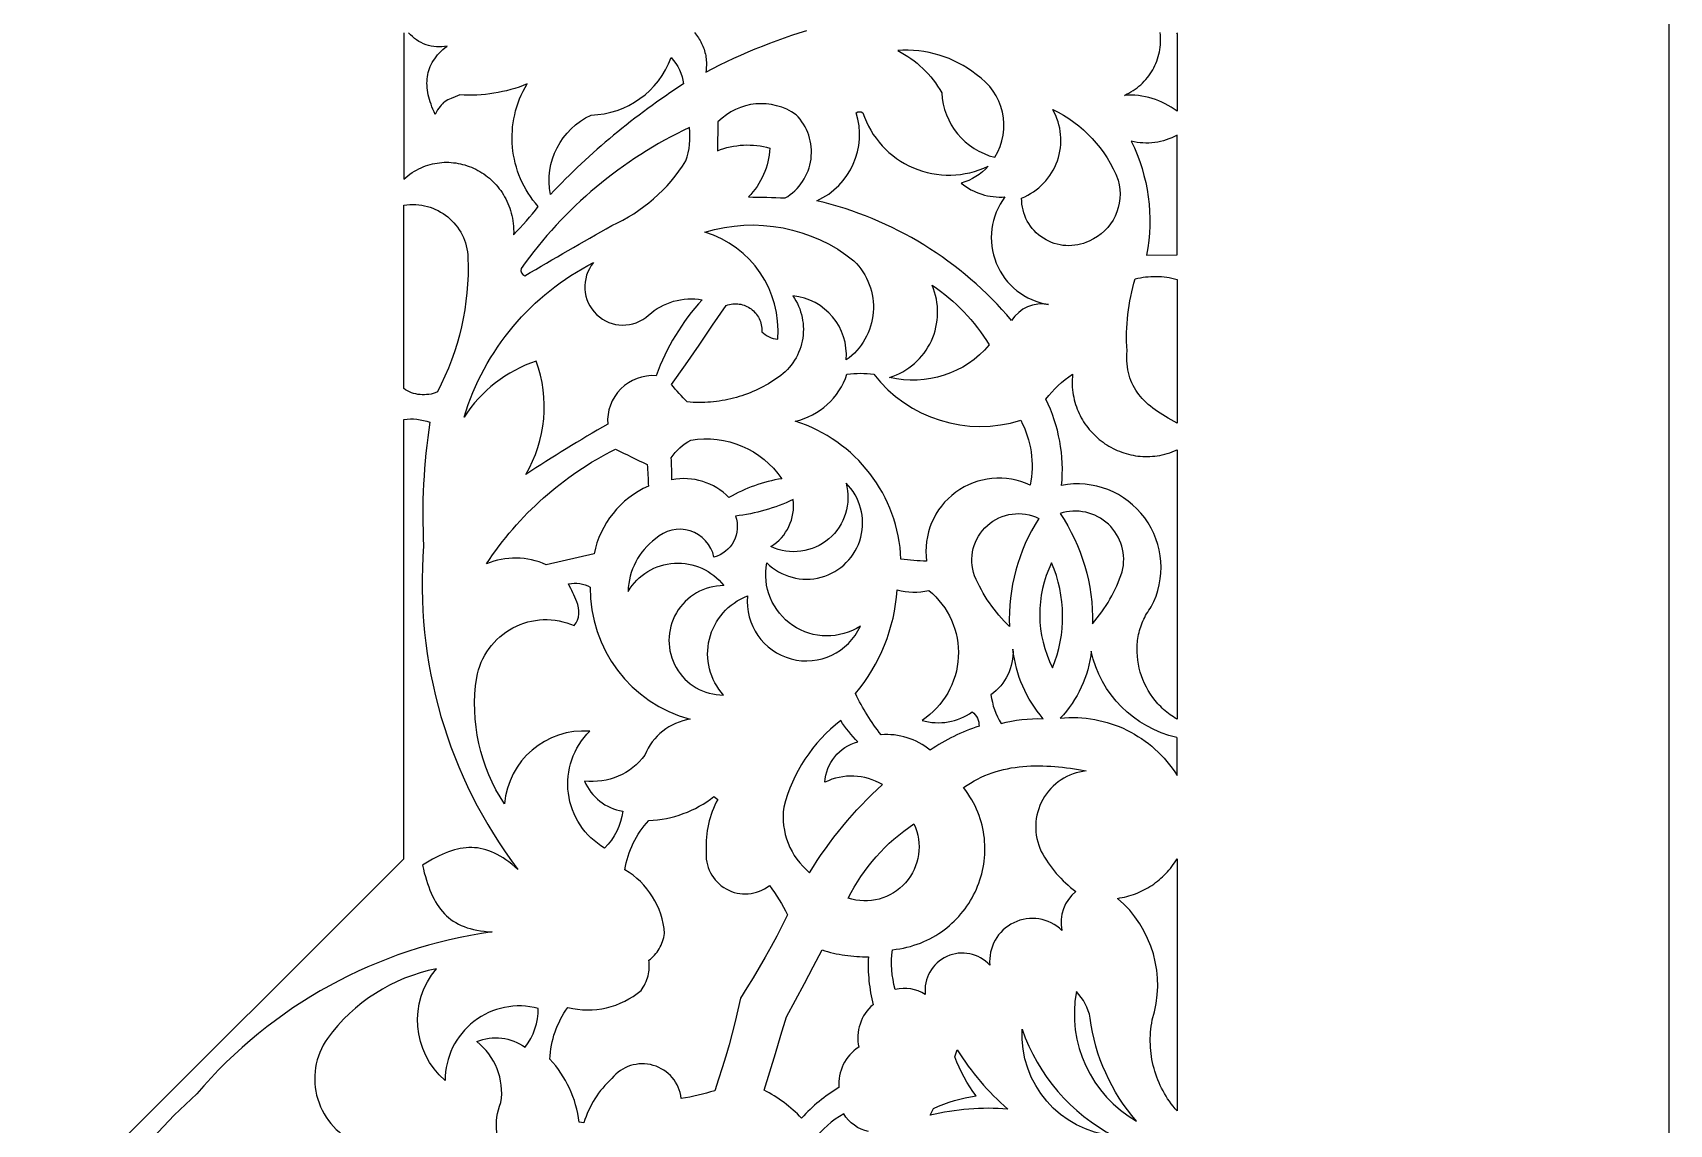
# Model space of a CAD drawing. Extents: x 3927 to 5087, y -513 to 1114.
# Drawn here: x 4854.6 to 5087.4, y -136 to 19.2 of the extents above; entities that cross this region are included whole.
import ezdxf

# ---------------------------------------------------------------- set-up
doc = ezdxf.new("R2010")
doc.units = 0
doc.layers.add('LAYER_1', color=18, linetype='CONTINUOUS')

msp = doc.modelspace()

# ---------------------------------------------------------------- linework, layer by layer
at = {"layer": 'LAYER_1'}
for points in [[(4747.65, -512.56), (5087.41, -172.81), (5087.41, 307.68), (4747.65, 647.44), (4267.16, 647.44), (3927.41, 307.68), (3927.41, -172.81), (4267.16, -512.56)], [(4961.84, -120.73), (4963.12, -118.36), (4964.39, -115.98), (4965.65, -113.59), (4966.9, -111.2), (4967.3, -111.32), (4967.7, -111.44), (4968.11, -111.55), (4968.52, -111.65), (4968.93, -111.74), (4969.34, -111.82), (4969.75, -111.89), (4970.16, -111.96), (4970.58, -112.02), (4970.99, -112.06), (4971.41, -112.1), (4971.83, -112.14), (4972.25, -112.16), (4972.66, -112.17), (4973.08, -112.18), (4973.5, -112.17), (4973.48, -112.6), (4973.47, -113.03), (4973.47, -113.46), (4973.47, -113.89), (4973.48, -114.32), (4973.51, -114.75), (4973.54, -115.18), (4973.57, -115.61), (4973.62, -116.03), (4973.68, -116.46), (4973.74, -116.88), (4973.81, -117.31), (4973.89, -117.73), (4973.98, -118.15), (4974.08, -118.57), (4974.18, -118.99), (4974.02, -119.13), (4973.86, -119.27), (4973.56, -119.58), (4973.29, -119.9), (4973.04, -120.24), (4972.82, -120.6), (4972.62, -120.97), (4972.45, -121.35), (4972.3, -121.74), (4972.18, -122.14), (4972.09, -122.54), (4972.02, -122.95), (4971.98, -123.37), (4971.97, -123.79), (4971.99, -124.21), (4972.03, -124.63), (4972.11, -125.05), (4971.76, -125.29), (4971.43, -125.55), (4971.12, -125.84), (4970.84, -126.14), (4970.57, -126.46), (4970.33, -126.8), (4970.11, -127.15), (4969.91, -127.52), (4969.74, -127.9), (4969.6, -128.29), (4969.48, -128.69), (4969.38, -129.1), (4969.32, -129.51), (4969.28, -129.93), (4969.28, -130.15), (4969.28, -130.36), (4969.29, -130.57), (4969.3, -130.79), (4968.93, -131.01), (4968.57, -131.24), (4968.21, -131.47), (4967.85, -131.71), (4967.5, -131.96), (4967.16, -132.22), (4966.82, -132.48), (4966.48, -132.75), (4966.15, -133.02), (4965.83, -133.3), (4965.51, -133.59), (4965.2, -133.89), (4964.89, -134.19), (4964.59, -134.49), (4964.29, -134.81), (4964, -135.13), (4963.71, -134.83), (4963.41, -134.53), (4963.1, -134.25), (4962.79, -133.97), (4962.48, -133.69), (4962.15, -133.43), (4961.83, -133.17), (4961.49, -132.91), (4961.15, -132.67), (4960.81, -132.43), (4960.46, -132.2), (4960.11, -131.97), (4959.75, -131.75), (4959.39, -131.54), (4959.02, -131.34), (4958.65, -131.14), (4959.46, -128.54), (4960.27, -125.94), (4961.06, -123.33)], [(4988.81, -131.96), (4988.35, -131.32), (4987.91, -130.66), (4987.49, -129.99), (4987.1, -129.3), (4986.73, -128.6), (4986.39, -127.88), (4986.07, -127.15), (4985.78, -126.4), (4986.13, -125.4), (4986.51, -125.99), (4986.89, -126.57), (4987.29, -127.15), (4987.69, -127.72), (4988.11, -128.27), (4988.53, -128.82), (4988.97, -129.37), (4989.42, -129.9), (4989.87, -130.42), (4990.34, -130.94), (4990.81, -131.44), (4991.3, -131.94), (4991.79, -132.43), (4992.29, -132.9), (4992.8, -133.37), (4993.32, -133.83), (4992.63, -133.78), (4991.94, -133.75), (4991.25, -133.74), (4990.56, -133.73), (4989.86, -133.74), (4989.17, -133.76), (4988.48, -133.8), (4987.79, -133.84), (4987.09, -133.91), (4986.4, -133.98), (4985.71, -134.07), (4985.03, -134.17), (4984.34, -134.28), (4983.65, -134.41), (4982.97, -134.55), (4982.29, -134.7), (4982.75, -133.75), (4983.48, -133.43), (4984.22, -133.13), (4984.97, -132.87), (4985.73, -132.63), (4986.49, -132.42), (4987.26, -132.24), (4988.03, -132.09)]]:
    msp.add_lwpolyline(points, close=True, dxfattribs=at)
for points in [[(4907.4, 19.23), (4907.4, -1.6), (4907.69, -1.34), (4907.99, -1.1), (4908.29, -0.88), (4908.6, -0.67), (4908.91, -0.48), (4909.22, -0.3), (4909.54, -0.13), (4909.86, 0.02), (4910.18, 0.16), (4910.51, 0.28), (4910.83, 0.4), (4911.16, 0.49), (4911.49, 0.58), (4911.82, 0.65), (4912.16, 0.7), (4912.49, 0.75), (4912.82, 0.78), (4913.16, 0.8), (4913.49, 0.8), (4913.82, 0.8), (4914.15, 0.78), (4914.48, 0.75), (4914.81, 0.71), (4915.13, 0.65), (4915.46, 0.59), (4915.78, 0.51), (4916.1, 0.42), (4916.41, 0.32), (4916.72, 0.21), (4917.03, 0.09), (4917.34, -0.04), (4917.64, -0.19), (4917.93, -0.34), (4918.22, -0.5), (4918.5, -0.68), (4918.78, -0.86), (4919.06, -1.06), (4919.32, -1.26), (4919.58, -1.47), (4919.83, -1.7), (4920.08, -1.93), (4920.32, -2.17), (4920.55, -2.42), (4920.77, -2.68), (4920.98, -2.95), (4921.19, -3.22), (4921.39, -3.51), (4921.57, -3.8), (4921.75, -4.1), (4921.92, -4.41), (4922.07, -4.73), (4922.22, -5.05), (4922.35, -5.38), (4922.48, -5.72), (4922.59, -6.07), (4922.69, -6.42), (4922.78, -6.78), (4922.86, -7.15), (4922.92, -7.53), (4922.97, -7.91), (4923.01, -8.29), (4923.03, -8.69), (4923.04, -9.09), (4923.03, -9.49), (4923.49, -9.01), (4923.95, -8.52), (4924.4, -8.03), (4924.84, -7.53), (4925.27, -7.02), (4925.7, -6.51), (4926.13, -5.99), (4926.54, -5.47), (4926.15, -5.02), (4925.78, -4.56), (4925.43, -4.08), (4925.11, -3.59), (4924.8, -3.09), (4924.51, -2.58), (4924.25, -2.06), (4924.01, -1.53), (4923.79, -0.99), (4923.6, -0.44), (4923.42, 0.11), (4923.27, 0.67), (4923.14, 1.23), (4923.03, 1.8), (4922.94, 2.37), (4922.88, 2.95), (4922.84, 3.53), (4922.82, 4.11), (4922.82, 4.69), (4922.85, 5.27), (4922.89, 5.85), (4922.97, 6.43), (4923.06, 7), (4923.18, 7.57), (4923.32, 8.14), (4923.48, 8.71), (4923.67, 9.26), (4923.88, 9.82), (4924.11, 10.36), (4924.37, 10.9), (4924.65, 11.43), (4924.95, 11.95), (4924.38, 11.72), (4923.8, 11.51), (4923.22, 11.32), (4922.63, 11.15), (4922.04, 10.99), (4921.44, 10.85), (4920.85, 10.72), (4920.24, 10.62), (4919.64, 10.53), (4919.04, 10.45), (4918.43, 10.4), (4917.82, 10.36), (4917.21, 10.34), (4916.6, 10.34), (4915.99, 10.35), (4915.38, 10.39), (4914.71, 10.12), (4914.15, 9.89), (4913.9, 9.78), (4913.67, 9.67), (4913.46, 9.55), (4913.26, 9.42), (4913.07, 9.29), (4912.9, 9.13), (4912.72, 8.95), (4912.56, 8.75), (4912.39, 8.52), (4912.22, 8.26), (4912.05, 7.96), (4911.88, 7.61), (4911.71, 7.98), (4911.56, 8.34), (4911.42, 8.7), (4911.29, 9.05), (4911.17, 9.4), (4911.06, 9.74), (4910.97, 10.08), (4910.89, 10.42), (4910.83, 10.75), (4910.78, 11.08), (4910.74, 11.41), (4910.72, 11.73), (4910.71, 12.05), (4910.72, 12.36), (4910.74, 12.67), (4910.77, 12.97), (4910.82, 13.28), (4910.89, 13.57), (4910.97, 13.87), (4911.07, 14.16), (4911.18, 14.44), (4911.31, 14.72), (4911.46, 15), (4911.62, 15.27), (4911.81, 15.54), (4912, 15.81), (4912.22, 16.07), (4912.45, 16.33), (4912.7, 16.58), (4912.97, 16.83), (4913.26, 17.07), (4913.57, 17.31), (4913.19, 17.25), (4912.8, 17.21), (4912.42, 17.2), (4912.04, 17.22), (4911.67, 17.26), (4911.3, 17.32), (4910.93, 17.41), (4910.58, 17.53), (4910.23, 17.66), (4909.89, 17.82), (4909.56, 18), (4909.24, 18.21), (4908.93, 18.43), (4908.64, 18.68), (4908.36, 18.94), (4908.1, 19.23)], [(4948.74, 19.24), (4948.89, 19.07), (4949.04, 18.89), (4949.18, 18.7), (4949.31, 18.52), (4949.44, 18.32), (4949.56, 18.13), (4949.67, 17.92), (4949.77, 17.72), (4949.87, 17.51), (4949.96, 17.3), (4950.05, 17.09), (4950.12, 16.87), (4950.19, 16.65), (4950.25, 16.43), (4950.31, 16.2), (4950.35, 15.98), (4950.39, 15.75), (4950.42, 15.52), (4950.44, 15.29), (4950.45, 15.05), (4950.46, 14.82), (4950.46, 14.59), (4950.44, 14.35), (4950.43, 14.11), (4950.4, 13.88), (4950.36, 13.64), (4951.35, 14.15), (4952.35, 14.65), (4953.35, 15.13), (4954.35, 15.6), (4955.37, 16.06), (4956.39, 16.5), (4957.41, 16.93), (4958.44, 17.34), (4959.48, 17.75), (4960.52, 18.14), (4961.56, 18.51), (4962.62, 18.87), (4963.67, 19.22), (4964.73, 19.55)], [(5017.34, 19.23), (5017.39, 19.09), (5017.4, 18.91), (5017.4, 8.07), (5016.99, 8.37), (5016.57, 8.65), (5016.14, 8.9), (5015.7, 9.14), (5015.25, 9.36), (5014.8, 9.56), (5014.33, 9.73), (5013.86, 9.89), (5013.38, 10.02), (5012.89, 10.13), (5012.4, 10.22), (5011.91, 10.29), (5011.41, 10.33), (5010.91, 10.35), (5010.4, 10.35), (5009.9, 10.32), (5010.22, 10.47), (5010.54, 10.64), (5010.84, 10.81), (5011.14, 11), (5011.43, 11.19), (5011.71, 11.4), (5011.97, 11.61), (5012.23, 11.84), (5012.48, 12.08), (5012.72, 12.32), (5012.95, 12.57), (5013.17, 12.84), (5013.37, 13.1), (5013.57, 13.38), (5013.75, 13.67), (5013.93, 13.96), (5014.09, 14.25), (5014.24, 14.56), (5014.37, 14.87), (5014.5, 15.18), (5014.61, 15.5), (5014.71, 15.83), (5014.8, 16.16), (5014.88, 16.49), (5014.94, 16.82), (5014.99, 17.16), (5015.02, 17.51), (5015.05, 17.85), (5015.05, 18.2), (5015.05, 18.54), (5015.03, 18.89), (5014.99, 19.25)]]:
    msp.add_lwpolyline(points, dxfattribs=at)
for points in [[(4991.48, 1.51, 0.409539), (4988.82, 13.29, 0.189822), (4977.66, 16.69, -0.146101), (4983.92, 10.7, 0.329208)], [(4928.26, -3.78, -0.343348), (4934.05, 7.52, 0.30826), (4945.42, 15.69, -0.170224), (4947.19, 11.94, 0.060362)], [(4956.42, -4.13, -0.013484), (4961.66, -4.27, 0.488168), (4963.22, 7.57, 0.365052), (4952.1, 6.57), (4952.01, 2.44, -0.168582), (4959.48, 2.81, -0.182959)], [(4986.68, -2.16, 0.190741), (4992.92, -4.12, 0.566428), (4999.11, -19.43, 0.30721), (4993.87, -21.68, 0.16029), (4966.17, -4.66, 0.380582), (4971.75, 7.86, -0.285714), (4972.7, 7.86, 0.451873), (4990.53, 0.24, -0.142336)], [(5004.89, -10.4, -0.555806), (4995.29, -4.28, 0.456437), (4999.71, 8.32, -0.190546), (5009.02, -1.72, -0.376379)], [(4947.54, 1, 0.115328), (4948.03, 5.74, 0.128981), (4924.11, -14.28, 0.4), (4924.64, -15.34, -0.004418), (4936.98, -8.2, 0.149279)], [(5017.4, 4.67), (5017.02, 4.46), (5016.64, 4.28), (5016.25, 4.12), (5015.85, 3.98), (5015.45, 3.85), (5015.05, 3.75), (5014.64, 3.66), (5014.22, 3.6), (5013.81, 3.56), (5013.39, 3.53), (5012.97, 3.53), (5012.55, 3.55), (5012.13, 3.58), (5011.71, 3.64), (5011.3, 3.72), (5010.88, 3.82, -0.163331), (5013.06, -12.39), (5017.4, -12.35)], [(4907.4, -5.29), (4907.84, -5.23), (4908.27, -5.2), (4908.7, -5.18), (4909.12, -5.2), (4909.54, -5.23), (4909.96, -5.29), (4910.37, -5.37), (4910.77, -5.47), (4911.16, -5.59), (4911.55, -5.73), (4911.93, -5.89), (4912.3, -6.07), (4912.65, -6.27), (4913, -6.48), (4913.33, -6.71), (4913.66, -6.96), (4913.96, -7.23), (4914.26, -7.51), (4914.54, -7.81), (4914.8, -8.12), (4915.05, -8.44), (4915.29, -8.78), (4915.5, -9.13), (4915.7, -9.5), (4915.88, -9.87), (4916.04, -10.26), (4916.17, -10.66), (4916.29, -11.07), (4916.39, -11.48), (4916.46, -11.91), (4916.51, -12.34), (4916.54, -12.79, -0.129946), (4912.19, -31.85), (4911.89, -31.97), (4911.58, -32.07), (4911.28, -32.15), (4910.97, -32.2), (4910.66, -32.24), (4910.35, -32.26), (4910.03, -32.26), (4909.72, -32.24), (4909.42, -32.2), (4909.11, -32.14), (4908.81, -32.06), (4908.51, -31.96), (4908.22, -31.84), (4907.94, -31.71), (4907.67, -31.55), (4907.4, -31.38)], [(4953.24, -19.55), (4953.48, -19.47), (4953.72, -19.4), (4953.96, -19.36), (4954.2, -19.33), (4954.43, -19.31), (4954.67, -19.31), (4954.9, -19.32), (4955.13, -19.35), (4955.36, -19.39), (4955.58, -19.45), (4955.8, -19.52), (4956.01, -19.6), (4956.22, -19.69), (4956.42, -19.8), (4956.61, -19.92), (4956.8, -20.05), (4956.97, -20.19), (4957.15, -20.34), (4957.31, -20.49), (4957.46, -20.66), (4957.6, -20.84), (4957.73, -21.03), (4957.85, -21.22), (4957.96, -21.43), (4958.05, -21.64), (4958.14, -21.86), (4958.21, -22.08), (4958.26, -22.31), (4958.31, -22.55), (4958.33, -22.79), (4958.34, -23.04), (4958.34, -23.29, 0.182927), (4960.6, -24.34, 0.353746), (4950.24, -9.14, -0.250469), (4971.44, -13.22, -0.467604), (4970.33, -27.31, 0.410285), (4962.74, -18.19, -0.429437), (4960.33, -30.01), (4959.98, -30.25), (4959.63, -30.47), (4959.27, -30.69), (4958.91, -30.89), (4958.55, -31.09), (4958.18, -31.29), (4957.8, -31.47), (4957.43, -31.65), (4957.05, -31.81), (4956.67, -31.97), (4956.28, -32.12), (4955.89, -32.26), (4955.5, -32.4), (4955.11, -32.52), (4954.71, -32.64), (4954.31, -32.75), (4953.91, -32.85), (4953.51, -32.94), (4953.1, -33.02), (4952.69, -33.09), (4952.29, -33.16), (4951.88, -33.21), (4951.46, -33.26), (4951.05, -33.3), (4950.64, -33.33), (4950.22, -33.35), (4949.81, -33.36), (4949.39, -33.36), (4948.97, -33.36), (4948.56, -33.34), (4948.14, -33.32), (4947.72, -33.28, -0.029744), (4945.49, -30.79), (4947.46, -28), (4949.41, -25.2), (4951.33, -22.38)], [(4924.75, -43.59, 0.226899), (4926.23, -27.46, 0.168305), (4915.99, -35.42, -0.203895), (4934.4, -13.46, 0.930701), (4942.23, -20.94, -0.229894), (4949.85, -18.74, 0.097316), (4943.3, -29.55, 0.458333), (4936.41, -36.44, 0.01483)], [(5017.4, -15.85), (5017.41, -36.29), (5016.55, -35.83), (5016.14, -35.6), (5015.74, -35.37), (5015.36, -35.13), (5014.98, -34.89), (5014.62, -34.65), (5014.27, -34.4), (5013.93, -34.15), (5013.61, -33.89), (5013.3, -33.63), (5013, -33.36), (5012.72, -33.08), (5012.45, -32.8), (5012.19, -32.51), (5011.95, -32.21), (5011.73, -31.9), (5011.52, -31.59), (5011.32, -31.26), (5011.14, -30.93), (5010.98, -30.58), (5010.83, -30.23), (5010.7, -29.86), (5010.58, -29.48), (5010.49, -29.09), (5010.41, -28.69), (5010.34, -28.28), (5010.29, -27.85), (5010.27, -27.41), (5010.26, -26.95), (5010.26, -26.48), (5010.29, -25.99, -0.092198), (5011.45, -15.76), (5011.82, -15.68), (5012.19, -15.61), (5012.56, -15.55), (5012.93, -15.5), (5013.31, -15.47), (5013.68, -15.44), (5014.05, -15.43), (5014.43, -15.43), (5014.8, -15.44), (5015.18, -15.46), (5015.55, -15.5), (5015.92, -15.55), (5016.29, -15.6), (5016.66, -15.67), (5017.03, -15.76)], [(4976.51, -29.78, 0.445111), (4982.56, -16.69, -0.110537), (4990.67, -25.16, -0.284998)], [(4963.08, -36.02, 0.260176), (4970.45, -29.34, -0.071429), (4974.27, -29.34, 0.313845), (4995.16, -35.88, -0.172229), (4996.51, -45.13, 0.598525), (4981.78, -55.94, -0.018892), (4978.13, -55.65, 0.315589)], [(5017.4, -40.1), (5017.39, -78.39), (5017.14, -78.24), (5016.89, -78.08), (5016.64, -77.92), (5016.4, -77.75), (5016.16, -77.58), (5015.93, -77.39), (5015.71, -77.21), (5015.49, -77.02), (5015.27, -76.82), (5015.07, -76.61), (5014.86, -76.41), (5014.67, -76.19), (5014.29, -75.75), (5013.94, -75.29), (5013.61, -74.82), (5013.31, -74.32), (5013.03, -73.82), (5012.77, -73.3), (5012.55, -72.77), (5012.35, -72.24), (5012.17, -71.69), (5012.02, -71.14), (5011.9, -70.58), (5011.81, -70.01), (5011.75, -69.45), (5011.72, -68.88), (5011.71, -68.31), (5011.72, -68.03), (5011.74, -67.74), (5011.76, -67.46), (5011.79, -67.18), (5011.83, -66.9), (5011.88, -66.62), (5011.93, -66.34), (5012, -66.06), (5012.07, -65.78), (5012.15, -65.51), (5012.23, -65.24), (5012.33, -64.97), (5012.43, -64.7), (5012.54, -64.44), (5012.66, -64.18), (5012.79, -63.92), (5012.92, -63.66), (5013.07, -63.41), (5013.22, -63.16), (5013.38, -62.91), (5013.55, -62.67), (5013.73, -62.43, 0.629529), (5000.98, -45.14, 0.138658), (4998.73, -32.87, -0.080822), (5002.54, -29.33), (5002.51, -29.71), (5002.49, -30.08), (5002.48, -30.46), (5002.49, -30.83), (5002.5, -31.19), (5002.53, -31.55), (5002.58, -31.91), (5002.63, -32.26), (5002.7, -32.61), (5002.77, -32.96), (5002.86, -33.3), (5002.96, -33.63), (5003.07, -33.96), (5003.19, -34.28), (5003.32, -34.6), (5003.46, -34.91), (5003.61, -35.22), (5003.77, -35.52), (5003.94, -35.81), (5004.11, -36.1), (5004.3, -36.38), (5004.5, -36.66), (5004.7, -36.93), (5004.91, -37.19), (5005.13, -37.44), (5005.36, -37.69), (5005.59, -37.93), (5005.83, -38.16), (5006.08, -38.39), (5006.34, -38.61), (5006.6, -38.81), (5006.87, -39.01), (5007.14, -39.21), (5007.42, -39.39), (5007.71, -39.56), (5008, -39.73), (5008.29, -39.89), (5008.6, -40.03), (5008.9, -40.17), (5009.21, -40.3), (5009.53, -40.42), (5009.84, -40.53), (5010.17, -40.63), (5010.49, -40.72), (5010.82, -40.79), (5011.15, -40.86), (5011.49, -40.92), (5011.83, -40.97), (5012.17, -41), (5012.51, -41.03), (5012.85, -41.04), (5013.2, -41.04), (5013.54, -41.03), (5013.89, -41.01), (5014.24, -40.97), (5014.59, -40.93), (5014.94, -40.87), (5015.29, -40.8), (5015.65, -40.71), (5016, -40.62), (5016.35, -40.51), (5016.7, -40.39), (5017.05, -40.25)], [(4945.55, -44.33, 0.020178), (4945.44, -41.23, -0.115727), (4948.23, -38.69, -0.290286), (4961.19, -44.19, 0.093313), (4953.66, -46.88, 0.250344)], [(4919.16, -56.31, -0.131494), (4937.54, -39.97, 0.015613), (4942.03, -42.15, -0.014201), (4942.2, -45.24, 0.242101), (4934.47, -54.88), (4927.67, -56.44, 0.210762)], [(4962.78, -47.17, -0.081447), (4954.59, -49.5, -0.43557), (4951.53, -55.35, 0.585279), (4943.21, -52.75, 0.231059), (4939.31, -60.21, -0.528721), (4952.92, -59.4, 1), (4952.89, -74.96, -0.527165), (4956.29, -60.87, 0.846436), (4972.35, -65.16, -0.660776), (4959.05, -56.16, 1), (4970.31, -44.81, -0.639339), (4959.63, -53.85, 0.297019)], [(5005.37, -64.81, 0.099546), (5009.59, -57.44, 0.591476), (5000.75, -49.14, -0.154799)], [(4993.56, -65.22, -0.099546), (4988.59, -58, -0.674396), (4997.74, -49.84, 0.154799)], [(4999.68, -71.07, 0.202648), (4999.55, -56.16, 0.235088)], [(4933.12, -87.19, 0.260252), (4938.56, -91.48, -0.167096), (4935.97, -96.72, -0.493524), (4933.86, -80.1, 0.411118), (4921.74, -90.45, -0.186909), (4917.78, -72.48, -0.486535), (4931.66, -65.08, 0.285149), (4932, -61.68, 0.015682), (4930.85, -59.16, -0.180266), (4933.94, -59.6, 0.343767), (4948.15, -78.4, 0.263043), (4941.69, -83.5, -0.27)], [(4975.29, -80.61, -0.054599), (4971.66, -74.76, 0.157976), (4977.59, -60.01, 0.122041), (4982.08, -60.08, -0.506566), (4981.13, -78.56, 0.229925), (4988.27, -77.35, -0.244526), (4989.23, -79.39, 0.070676), (4982.28, -82.8, 0.194819)], [(4992.36, -79, -0.071392), (4998.35, -78.32, -0.152277), (4994.06, -68.45, -0.253658), (4990.93, -74.92, 0.106904)], [(5017.4, -81.07), (5017.38, -80.98, -0.294067), (5005.2, -68.72, -0.165792), (5000.77, -78.25), (5001.4, -78.2), (5002.02, -78.17), (5002.64, -78.16), (5003.26, -78.17), (5003.87, -78.21), (5004.48, -78.27), (5005.09, -78.34), (5005.69, -78.44), (5006.28, -78.56), (5006.87, -78.7), (5007.46, -78.86), (5008.03, -79.04), (5008.6, -79.24), (5009.17, -79.45), (5009.72, -79.69), (5010.27, -79.95), (5010.8, -80.22), (5011.33, -80.52), (5011.84, -80.83), (5012.35, -81.15), (5012.84, -81.5), (5013.33, -81.86), (5013.8, -82.24), (5014.25, -82.64), (5014.7, -83.06), (5015.13, -83.49), (5015.54, -83.93), (5015.95, -84.39), (5016.33, -84.87), (5016.7, -85.36), (5017.06, -85.87), (5017.4, -86.39)], [(4965.13, -100.22, -0.070225), (4975.48, -87.7, 0.255113), (4967.31, -87.36, -0.328175), (4971.98, -81.63, -0.048), (4969.55, -78.58, 0.166617), (4961.45, -90.9, 0.260364)], [(4977.31, -116.82, -0.101667), (4976.91, -111.19), (4977.44, -111.12), (4977.96, -111.04), (4978.47, -110.94), (4978.98, -110.83), (4979.47, -110.7), (4979.96, -110.55), (4980.44, -110.39), (4980.9, -110.22), (4981.36, -110.03), (4981.81, -109.82), (4982.25, -109.61), (4982.67, -109.38), (4983.09, -109.13), (4983.5, -108.88), (4983.89, -108.61), (4984.28, -108.33), (4984.65, -108.04), (4985.02, -107.74), (4985.37, -107.42), (4985.71, -107.1), (4986.04, -106.77), (4986.36, -106.43), (4986.66, -106.07), (4986.96, -105.71), (4987.24, -105.34), (4987.51, -104.97), (4987.76, -104.58), (4988.01, -104.19), (4988.24, -103.79), (4988.46, -103.38), (4988.66, -102.97), (4988.86, -102.55), (4989.03, -102.13), (4989.2, -101.7), (4989.35, -101.26), (4989.49, -100.82), (4989.61, -100.38), (4989.72, -99.93), (4989.81, -99.48), (4989.89, -99.03), (4989.96, -98.57), (4990.01, -98.11), (4990.04, -97.65), (4990.06, -97.19), (4990.07, -96.72), (4990.06, -96.26), (4990.03, -95.79), (4989.99, -95.32), (4989.93, -94.86), (4989.86, -94.39), (4989.77, -93.93), (4989.66, -93.46), (4989.54, -93), (4989.4, -92.54), (4989.24, -92.08), (4989.06, -91.63), (4988.87, -91.18), (4988.66, -90.73), (4988.44, -90.28), (4988.19, -89.84), (4987.93, -89.41), (4987.65, -88.97), (4987.35, -88.55), (4987.04, -88.13), (4987.52, -87.79), (4988.02, -87.47), (4988.52, -87.17), (4989.03, -86.9), (4989.54, -86.65), (4990.06, -86.42), (4990.58, -86.21), (4991.11, -86.02), (4991.65, -85.85), (4992.18, -85.69), (4992.73, -85.55), (4993.27, -85.43), (4993.82, -85.33), (4994.37, -85.24), (4994.92, -85.17), (4995.48, -85.12), (4996.04, -85.07), (4996.6, -85.04), (4997.16, -85.03), (4997.73, -85.03), (4998.29, -85.03), (4998.86, -85.05), (4999.42, -85.08), (4999.99, -85.13), (5000.55, -85.18), (5001.12, -85.23), (5001.68, -85.3), (5002.24, -85.38), (5003.37, -85.55), (5004.48, -85.75, 0.52106), (4998.09, -97.19, 0.114668), (5003.01, -102.89, 0.284712), (5001.01, -108.42, 0.696648), (4990.77, -113.38, 0.726017), (4981.58, -117.56, 0.20843)], [(4955.29, -118.05), (4954.93, -119.72), (4954.53, -121.38), (4954.11, -123.04), (4953.67, -124.69), (4953.2, -126.33), (4952.71, -127.97), (4952.19, -129.6), (4951.64, -131.22, -0.043369), (4946.88, -132.32, 0.664616), (4937.01, -129.48, 0.134719), (4933.02, -135.79), (4932.34, -135.69, 0.16006), (4928.2, -126.74, -0.14921), (4930.75, -119.38, 0.243063), (4941.15, -116.97), (4941.32, -116.73), (4941.48, -116.48), (4941.63, -116.22), (4941.76, -115.97), (4941.88, -115.7), (4941.98, -115.43), (4942.07, -115.16), (4942.15, -114.89), (4942.21, -114.61), (4942.26, -114.34), (4942.3, -114.06), (4942.32, -113.78), (4942.32, -113.5), (4942.32, -113.23), (4942.29, -112.95), (4942.26, -112.67), (4942.48, -112.51), (4942.69, -112.32), (4942.89, -112.13), (4943.08, -111.93), (4943.26, -111.72), (4943.43, -111.5), (4943.59, -111.27), (4943.74, -111.03), (4943.88, -110.78), (4944.01, -110.53), (4944.12, -110.26), (4944.23, -109.99), (4944.32, -109.72), (4944.39, -109.43), (4944.46, -109.14), (4944.51, -108.85, 0.243063), (4938.86, -99.8, -0.14921), (4942.26, -92.79, 0.16006), (4951.52, -89.38), (4952.06, -89.79, 0.134719), (4950.43, -97.07, 0.664616), (4959.41, -102.04, -0.043369), (4962, -106.2), (4961.24, -107.72), (4960.46, -109.24), (4959.65, -110.74), (4958.83, -112.23), (4957.98, -113.7), (4957.1, -115.16), (4956.21, -116.61)], [(4970.61, -103.84, -0.130387), (4979.97, -93.28, -0.658893)], [(5017.4, -98.25), (5017.39, -134.11), (5017.11, -133.78), (5016.83, -133.44), (5016.56, -133.09), (5016.31, -132.73), (5016.06, -132.37), (5015.83, -132.01), (5015.61, -131.64), (5015.4, -131.26), (5015.2, -130.87), (5015.01, -130.48), (5014.83, -130.09), (5014.67, -129.69), (5014.51, -129.29), (5014.37, -128.88), (5014.24, -128.47), (5014.12, -128.06), (5014.01, -127.64), (5013.91, -127.22), (5013.83, -126.8), (5013.76, -126.37), (5013.7, -125.95), (5013.65, -125.52), (5013.62, -125.08), (5013.6, -124.65), (5013.59, -124.22), (5013.59, -123.78), (5013.6, -123.34), (5013.63, -122.91), (5013.67, -122.47), (5013.73, -122.03), (5013.79, -121.6), (5013.87, -121.16, 0.303459), (5008.93, -103.87), (5009.26, -103.82), (5009.59, -103.76), (5009.92, -103.69), (5010.24, -103.61), (5010.56, -103.53), (5010.87, -103.43), (5011.18, -103.33), (5011.49, -103.21), (5011.8, -103.09), (5012.1, -102.96), (5012.39, -102.82), (5012.69, -102.68), (5012.97, -102.52), (5013.26, -102.36), (5013.54, -102.19), (5013.81, -102.02), (5014.08, -101.83), (5014.34, -101.64), (5014.6, -101.44), (5014.85, -101.24), (5015.1, -101.02), (5015.34, -100.8), (5015.58, -100.58), (5015.8, -100.35), (5016.03, -100.11), (5016.24, -99.86), (5016.45, -99.61), (5016.66, -99.35), (5016.85, -99.08), (5017.04, -98.81), (5017.22, -98.53)], [(4917.79, -124.23, -0.260252), (4924.66, -125.05, 0.167096), (4926.54, -119.52, 0.493524), (4913.29, -129.77, -0.411118), (4912.05, -113.88, 0.186909), (4896.54, -123.78, 0.486535), (4901.12, -138.84, -0.285149), (4898.95, -141.49, -0.015682), (4896.36, -142.45, 0.180266), (4898.85, -144.33, -0.343767), (4922.2, -141.08, -0.263043), (4921.23, -132.91, 0.27)], [(5011.63, -135.54, -0.148801), (5005.04, -120.89, 0.149579), (5003.08, -117.13, 0.32029)], [(5008.47, -137.68, -0.400641), (4995.35, -122.48, 0.191625)]]:
    msp.add_lwpolyline(points, format="xyb", close=True, dxfattribs=at)
for points in [[(4863.24, -142.4), (4907.4, -98.25), (4907.4, -35.78), (4907.87, -35.72), (4908.34, -35.7), (4908.81, -35.7), (4909.28, -35.74), (4909.75, -35.8), (4910.21, -35.9), (4910.67, -36.02), (4911.12, -36.17, 0.051611), (4910.23, -53.76, 0.184534), (4923.65, -99.76), (4923.21, -99.38), (4922.79, -99.02), (4922.36, -98.7), (4921.94, -98.39), (4921.53, -98.12), (4921.12, -97.86), (4920.71, -97.64), (4920.3, -97.43), (4919.9, -97.25), (4919.49, -97.1), (4919.09, -96.96), (4918.69, -96.86), (4918.29, -96.77), (4917.89, -96.71), (4917.49, -96.67), (4917.08, -96.65), (4916.68, -96.65), (4916.27, -96.68), (4915.86, -96.72), (4915.44, -96.79), (4915.03, -96.88), (4914.6, -96.99), (4914.18, -97.12), (4913.75, -97.27), (4913.31, -97.44), (4912.87, -97.62), (4912.42, -97.83), (4911.97, -98.06), (4911.5, -98.31), (4911.03, -98.57), (4910.55, -98.85), (4910.07, -99.15), (4910.2, -99.71), (4910.33, -100.25), (4910.48, -100.78), (4910.63, -101.29), (4910.79, -101.78), (4910.95, -102.25), (4911.13, -102.71), (4911.31, -103.14), (4911.51, -103.57), (4911.71, -103.97), (4911.93, -104.36), (4912.15, -104.73), (4912.39, -105.09), (4912.64, -105.42), (4912.91, -105.75), (4913.19, -106.05), (4913.48, -106.34), (4913.79, -106.61), (4914.11, -106.86), (4914.45, -107.1), (4914.81, -107.32), (4915.18, -107.52), (4915.57, -107.71), (4915.98, -107.88), (4916.41, -108.04), (4916.85, -108.17), (4917.32, -108.29), (4917.81, -108.4), (4918.32, -108.49), (4918.85, -108.56), (4919.4, -108.61), (4919.97, -108.65, 0.184534), (4877.96, -131.69, 0.051611), (4866.15, -144.76)], [(4973.53, -137.02, -0.20843), (4969.98, -134.53, 0.101667), (4965.72, -138.23)]]:
    msp.add_lwpolyline(points, format="xyb", dxfattribs=at)

doc.saveas('drawing.dxf')
